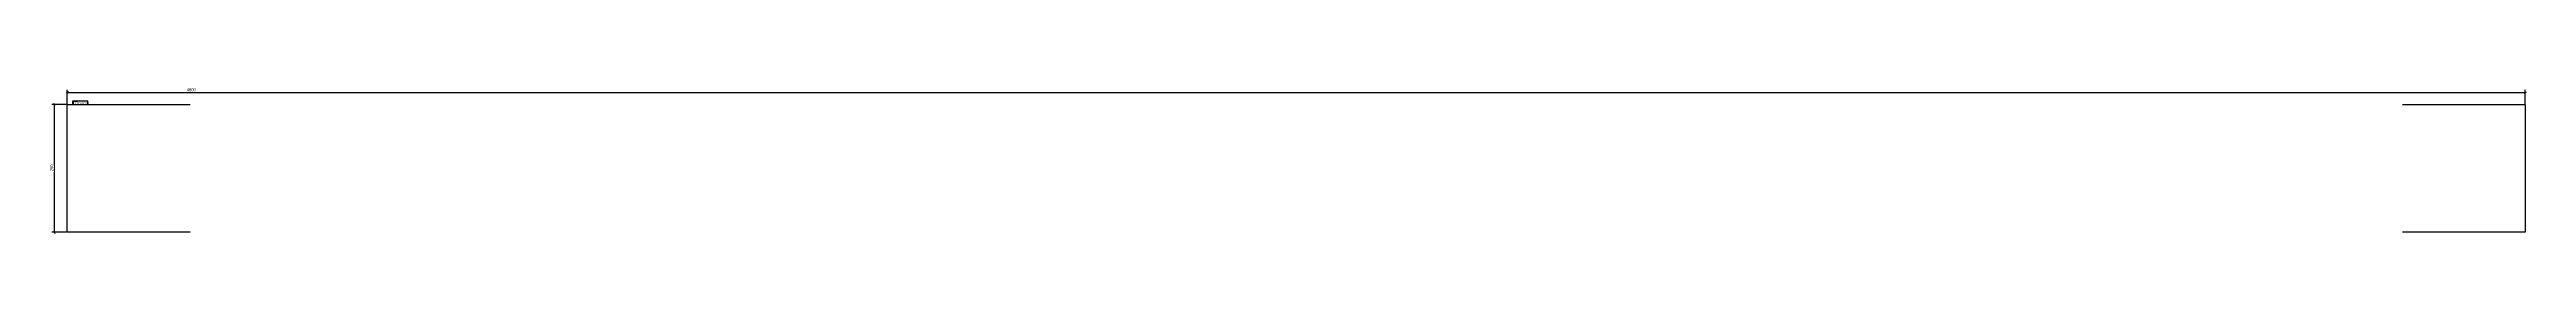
# Model space of a CAD drawing. Header units: millimetres. Extents: x 3 to 4840, y 4 to 290.
import ezdxf

# ---------------------------------------------------------------- set-up
doc = ezdxf.new("R2010")
doc.units = ezdxf.units.MM
for name, color, linetype in [('MÅLSÆTNING', 7, 'Continuous'), ('STÅL', 7, 'Continuous'), ('TEKST', 7, 'Continuous')]:
    doc.layers.add(name, color=color, linetype=linetype)
doc.styles.add('Arial Narrow', font='ARIALN.TTF', dxfattribs={"height": 0.2})

msp = doc.modelspace()

# ---------------------------------------------------------------- linework, layer by layer
at = {"layer": 'MÅLSÆTNING', "color": 7, "linetype": 'Continuous'}
for p, q in [((36.4, 256.8), (7.5, 256.8)), ((13.7, 254.5), (11.9, 259)), ((12.8, 6.8), (12.8, 256.8)), ((40.1, 281.7), (35.6, 279.9)), ((37.9, 258.3), (37.9, 286.1)), ((37.9, 280.8), (4837.9, 280.8)), ((4835.6, 279.9), (4840.1, 281.7)), ((4837.9, 258.3), (4837.9, 286.1)), ((36.4, 6.8), (7.5, 6.8)), ((11.9, 9), (13.7, 4.5))]:
    msp.add_line(p, q, dxfattribs=at)
at = {"layer": 'STÅL', "color": 2, "linetype": 'Continuous'}
for p, q in [((37.9, 6.8), (37.9, 256.8)), ((37.9, 256.8), (277.9, 256.8)), ((4597.9, 256.8), (4837.9, 256.8)), ((4837.9, 256.8), (4837.9, 6.8)), ((277.9, 6.8), (37.9, 6.8)), ((4837.9, 6.8), (4597.9, 6.8))]:
    msp.add_line(p, q, dxfattribs=at)

# ---------------------------------------------------------------- next in the draw order: wipeouts: each hides what was drawn before it
at = {"color": 0}
for points, layer in [([(4605.6, 281.9), (4605.6, 290.3), (270.1, 290.3), (270.1, 281.9)], 'MÅLSÆTNING'), ([(11.7, 138.4), (3.3, 138.4), (3.3, 125.1), (11.7, 125.1)], 'MÅLSÆTNING'), ([(57.9, 257.8), (57.9, 263.1), (49.9, 263.1), (49.9, 257.8)], 'TEKST')]:
    msp.add_wipeout(points, dxfattribs=at).dxf.layer = layer

# ---------------------------------------------------------------- next in the draw order: texts
at = {"layer": 'MÅLSÆTNING', "color": 3, "style": 'Arial Narrow'}
msp.add_text('4800', height=5.73, dxfattribs=at).set_placement((271.3, 283.1))
msp.add_text('250', height=5.73, rotation=90.0002, dxfattribs=at).set_placement((10.5, 126.3))

# ---------------------------------------------------------------- next in the draw order: wipeouts: each hides what was drawn before it
at = {"color": 0}
msp.add_wipeout([(57.9, 257.8), (57.9, 263.1), (49.9, 263.1), (49.9, 257.8)], dxfattribs=at).dxf.layer = 'TEKST'

# ---------------------------------------------------------------- next in the draw order: wipeouts: each hides what was drawn before it
msp.add_wipeout([(77.3, 257.8), (77.3, 261.6), (59.4, 261.6), (59.4, 257.8)], dxfattribs=at).dxf.layer = 'TEKST'

# ---------------------------------------------------------------- next in the draw order: wipeouts: each hides what was drawn before it
msp.add_wipeout([(77.3, 257.8), (77.3, 261.6), (59.4, 261.6), (59.4, 257.8)], dxfattribs=at).dxf.layer = 'TEKST'

# ---------------------------------------------------------------- next in the draw order: linework, layer by layer
at = {"layer": 'TEKST', "color": 7, "linetype": 'Continuous'}
for p, q in [((49, 264), (78.2, 264)), ((49, 256.9), (49, 264)), ((49, 256.9), (78.2, 256.9)), ((78.2, 256.9), (78.2, 264))]:
    msp.add_line(p, q, dxfattribs=at)

# ---------------------------------------------------------------- next in the draw order: texts
at = {"layer": 'TEKST', "color": 3, "style": 'Arial Narrow'}
for s, height, p in [('f11', 5.01, (49.9, 257.8)), ('FL35*250', 3.58, (59.4, 257.8))]:
    msp.add_text(s, height=height, dxfattribs=at).set_placement(p)

doc.saveas('drawing.dxf')
